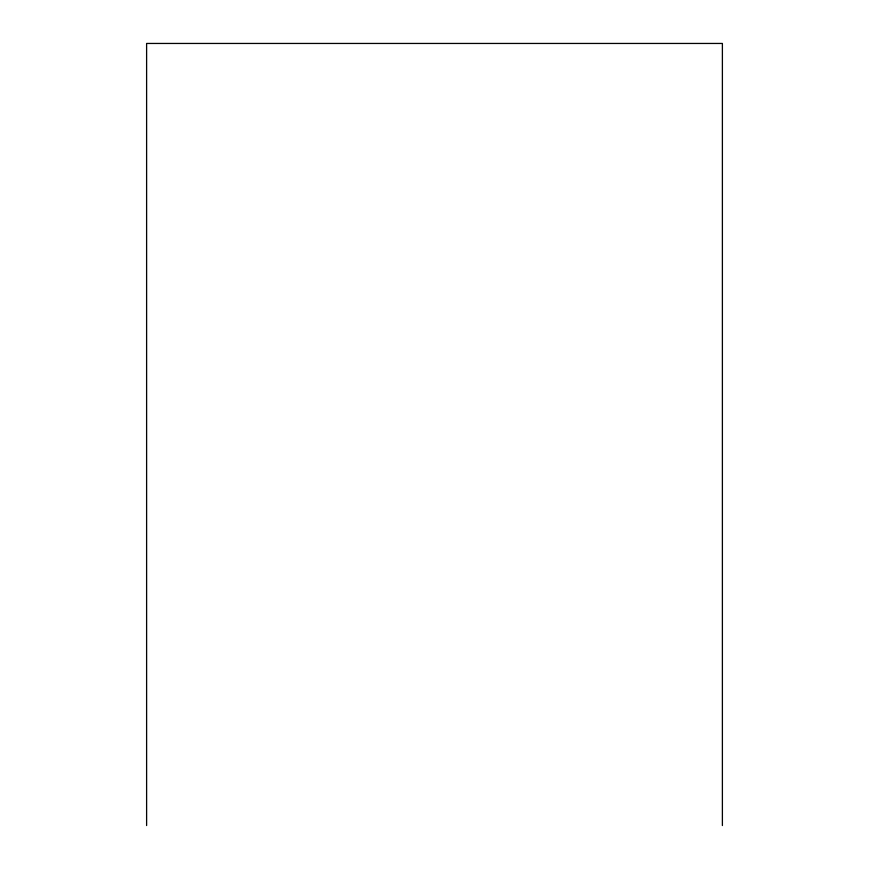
<?xml version="1.0" encoding="UTF-8"?>
<svg xmlns="http://www.w3.org/2000/svg" width="869" height="869" viewBox="0 0 869 869"><rect width="100%" height="100%" fill="white"/><g stroke="black" fill="none" stroke-linecap="round" stroke-linejoin="round"><path stroke-width="1.3" d="M722.389 825.55L722.389 43.45L146.611 43.45L146.611 825.55"/></g></svg>
